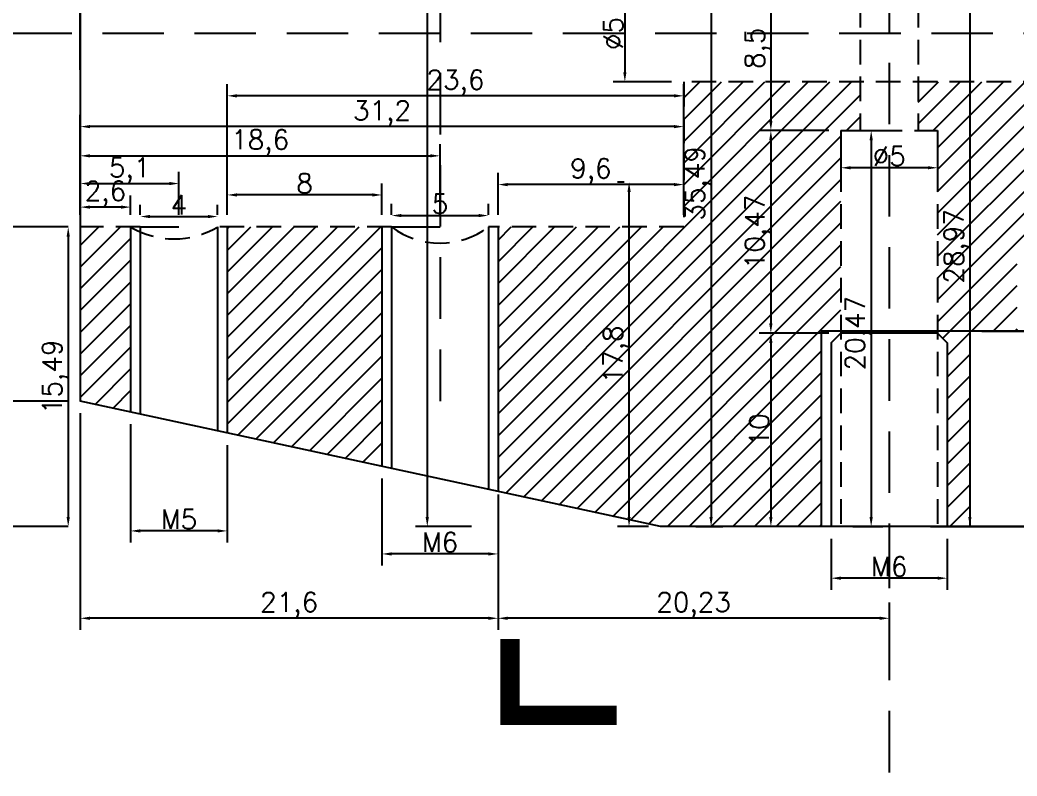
# Model space of a CAD drawing. Header units: millimetres. Extents: x 6817 to 10425, y -2870 to -164.
# Drawn here: x 9686.4 to 9738, y -373.3 to -334.2 of the extents above; entities that cross this region are included whole.
import ezdxf

# ---------------------------------------------------------------- set-up
doc = ezdxf.new("R2010")
doc.units = ezdxf.units.MM
doc.linetypes.add('HIDDEN', pattern=[9.525, 6.35, -3.175])
doc.layers.add('图层2', color=108, linetype='Continuous')
doc.styles.get("Standard").update_dxf_attribs({"font": 'txt', "bigfont": 'gbcbig.shx'})
doc.dimstyles.new('ISO-25', dxfattribs={"dimtxt": 1, "dimasz": 0.5, "dimexe": 0.6, "dimexo": 0.625, "dimgap": 0.1, "dimtad": 1, "dimtxsty": 'Standard', "dimcen": 2.5, "dimadec": 0, "dimazin": 0, "dimtfac": 1, "dimtmove": 0, "dimatfit": 3, "dimfxl": 1, "dimarcsym": 0})

# ---------------------------------------------------------------- blocks, each defined once
blk = doc.blocks.new('*D1226')
at = {"layer": 'Defpoints', "color": 0, "linetype": 'ByBlock'}
for p in [(9705.145, -357.309), (9711.145, -358.607), (9705.145, -361.832)]:
    blk.add_point(p, dxfattribs=at)
at = {"layer": '图层2', "color": 0, "linetype": 'ByBlock', "lineweight": -2}
for p, q in [((9705.145, -357.934), (9705.145, -362.432)), ((9711.145, -359.232), (9711.145, -362.432)), ((9710.645, -361.832), (9705.645, -361.832))]:
    blk.add_line(p, q, dxfattribs=at)
at = {"layer": '图层2', "color": 0, "linetype": 'ByBlock'}
for points in [[(9705.645, -361.749), (9705.645, -361.915), (9705.145, -361.832)], [(9710.645, -361.749), (9710.645, -361.915), (9711.145, -361.832)]]:
    blk.add_solid(points, dxfattribs=at)
at = {"layer": '图层2', "color": 0, "linetype": 'ByBlock', "insert": (9708.145, -361.232), "char_height": 1, "attachment_point": 5}
blk.add_mtext('M6', dxfattribs=at)
blk = doc.blocks.new('*D1227')
at = {"layer": 'Defpoints', "color": 0, "linetype": 'ByBlock'}
for p in [(9689.545, -324.936), (9685.727, -344.936), (9689.545, -344.936)]:
    blk.add_point(p, dxfattribs=at)
at = {"layer": '图层2', "color": 0, "linetype": 'ByBlock', "lineweight": -2}
for p, q in [((9688.92, -324.936), (9685.127, -324.936)), ((9685.727, -325.436), (9685.727, -344.436)), ((9688.92, -344.936), (9685.127, -344.936))]:
    blk.add_line(p, q, dxfattribs=at)
at = {"layer": '图层2', "color": 0, "linetype": 'ByBlock'}
for points in [[(9685.644, -325.436), (9685.811, -325.436), (9685.727, -324.936)], [(9685.644, -344.436), (9685.811, -344.436), (9685.727, -344.936)]]:
    blk.add_solid(points, dxfattribs=at)
at = {"layer": '图层2', "color": 0, "linetype": 'ByBlock', "insert": (9685.127, -334.936), "char_height": 1, "attachment_point": 5, "rotation": 90}
blk.add_mtext('%%C20', dxfattribs=at)
blk = doc.blocks.new('*D1278')
at = {"layer": 'Defpoints', "color": 0, "linetype": 'ByBlock'}
for p in [(9681.561, -334.936), (9678.149, -353.936), (9689.545, -353.936)]:
    blk.add_point(p, dxfattribs=at)
at = {"layer": '图层2', "color": 0, "linetype": 'ByBlock', "lineweight": -2}
for p, q in [((9680.936, -334.936), (9677.549, -334.936)), ((9678.149, -335.436), (9678.149, -353.436)), ((9688.92, -353.936), (9677.549, -353.936))]:
    blk.add_line(p, q, dxfattribs=at)
at = {"layer": '图层2', "color": 0, "linetype": 'ByBlock'}
for points in [[(9678.066, -335.436), (9678.233, -335.436), (9678.149, -334.936)], [(9678.066, -353.436), (9678.233, -353.436), (9678.149, -353.936)]]:
    blk.add_solid(points, dxfattribs=at)
at = {"layer": '图层2', "color": 0, "linetype": 'ByBlock', "insert": (9677.549, -345.281), "char_height": 1, "attachment_point": 5, "rotation": 90}
blk.add_mtext('19', dxfattribs=at)
blk = doc.blocks.new('*D1279')
at = {"layer": 'Defpoints', "color": 0, "linetype": 'ByBlock', "transparency": 16777216}
for p in [(9720.745, -332.436), (9717.703, -337.436), (9720.745, -337.436)]:
    blk.add_point(p, dxfattribs=at)
at = {"layer": '图层2', "color": 0, "linetype": 'ByBlock', "lineweight": -2, "transparency": 16777216}
for p, q in [((9720.12, -332.436), (9717.103, -332.436)), ((9717.703, -332.936), (9717.703, -336.936)), ((9720.12, -337.436), (9717.103, -337.436))]:
    blk.add_line(p, q, dxfattribs=at)
at = {"layer": '图层2', "color": 0, "linetype": 'ByBlock', "transparency": 16777216}
for points in [[(9717.62, -332.936), (9717.787, -332.936), (9717.703, -332.436)], [(9717.62, -336.936), (9717.787, -336.936), (9717.703, -337.436)]]:
    blk.add_solid(points, dxfattribs=at)
at = {"layer": '图层2', "color": 0, "linetype": 'ByBlock', "transparency": 16777216, "insert": (9717.103, -334.936), "char_height": 1, "attachment_point": 5, "rotation": 90}
blk.add_mtext('%%C5', dxfattribs=at)
blk = doc.blocks.new('*D1282')
at = {"layer": 'Defpoints', "color": 0, "linetype": 'ByBlock', "transparency": 16777216}
for p in [(9728.875, -339.951), (9733.875, -339.951), (9728.875, -341.875)]:
    blk.add_point(p, dxfattribs=at)
at = {"layer": '图层2', "color": 0, "linetype": 'ByBlock', "lineweight": -2, "transparency": 16777216}
for p, q in [((9728.875, -340.576), (9728.875, -342.475)), ((9733.875, -340.576), (9733.875, -342.475)), ((9733.375, -341.875), (9729.375, -341.875))]:
    blk.add_line(p, q, dxfattribs=at)
at = {"layer": '图层2', "color": 0, "linetype": 'ByBlock', "transparency": 16777216}
for points in [[(9729.375, -341.792), (9729.375, -341.958), (9728.875, -341.875)], [(9733.375, -341.792), (9733.375, -341.958), (9733.875, -341.875)]]:
    blk.add_solid(points, dxfattribs=at)
at = {"layer": '图层2', "color": 0, "linetype": 'ByBlock', "transparency": 16777216, "insert": (9731.375, -341.275), "char_height": 1, "attachment_point": 5}
blk.add_mtext('%%C5', dxfattribs=at)
blk = doc.blocks.new('*D1283')
at = {"layer": 'Defpoints', "color": 0, "linetype": 'ByBlock', "transparency": 16777216}
for p in [(9729.832, -331.451), (9725.254, -339.951), (9728.875, -339.951)]:
    blk.add_point(p, dxfattribs=at)
at = {"layer": '图层2', "color": 0, "linetype": 'ByBlock', "lineweight": -2, "transparency": 16777216}
for p, q in [((9729.207, -331.451), (9724.654, -331.451)), ((9725.254, -331.951), (9725.254, -339.451)), ((9728.25, -339.951), (9724.654, -339.951))]:
    blk.add_line(p, q, dxfattribs=at)
at = {"layer": '图层2', "color": 0, "linetype": 'ByBlock', "transparency": 16777216}
for points in [[(9725.17, -331.951), (9725.337, -331.951), (9725.254, -331.451)], [(9725.17, -339.451), (9725.337, -339.451), (9725.254, -339.951)]]:
    blk.add_solid(points, dxfattribs=at)
at = {"layer": '图层2', "color": 0, "linetype": 'ByBlock', "transparency": 16777216, "insert": (9724.57, -335.701), "char_height": 1, "attachment_point": 5, "rotation": 90}
blk.add_mtext('8,5', dxfattribs=at)
blk = doc.blocks.new('*D766')
at = {"layer": 'Defpoints', "color": 0, "linetype": 'ByBlock'}
for p in [(9728.25, -339.951), (9725.254, -350.423), (9728.875, -350.423)]:
    blk.add_point(p, dxfattribs=at)
at = {"layer": '图层2', "color": 0, "linetype": 'ByBlock', "lineweight": -2}
for p, q in [((9727.625, -339.951), (9724.654, -339.951)), ((9725.254, -340.451), (9725.254, -349.923)), ((9728.25, -350.423), (9724.654, -350.423))]:
    blk.add_line(p, q, dxfattribs=at)
at = {"layer": '图层2', "color": 0, "linetype": 'ByBlock'}
for points in [[(9725.17, -340.451), (9725.337, -340.451), (9725.254, -339.951)], [(9725.17, -349.923), (9725.337, -349.923), (9725.254, -350.423)]]:
    blk.add_solid(points, dxfattribs=at)
at = {"layer": '图层2', "color": 0, "linetype": 'ByBlock', "insert": (9724.57, -345.187), "char_height": 1, "attachment_point": 5, "rotation": 90}
blk.add_mtext('10,47', dxfattribs=at)
blk = doc.blocks.new('*D1284')
at = {"layer": 'Defpoints', "color": 0, "linetype": 'ByBlock', "transparency": 16777216}
for p in [(9728.875, -350.423), (9725.254, -360.423), (9727.858, -360.423)]:
    blk.add_point(p, dxfattribs=at)
at = {"layer": '图层2', "color": 0, "linetype": 'ByBlock', "lineweight": -2, "transparency": 16777216}
for p, q in [((9728.25, -350.423), (9724.654, -350.423)), ((9725.254, -350.923), (9725.254, -359.923)), ((9727.233, -360.423), (9724.654, -360.423))]:
    blk.add_line(p, q, dxfattribs=at)
at = {"layer": '图层2', "color": 0, "linetype": 'ByBlock', "transparency": 16777216}
for points in [[(9725.17, -350.923), (9725.337, -350.923), (9725.254, -350.423)], [(9725.17, -359.923), (9725.337, -359.923), (9725.254, -360.423)]]:
    blk.add_solid(points, dxfattribs=at)
at = {"layer": '图层2', "color": 0, "linetype": 'ByBlock', "transparency": 16777216, "insert": (9724.654, -355.423), "char_height": 1, "attachment_point": 5, "rotation": 90}
blk.add_mtext('10', dxfattribs=at)
blk = doc.blocks.new('*D1285')
at = {"layer": 'Defpoints', "color": 0, "linetype": 'ByBlock', "transparency": 16777216}
for p in [(9728.375, -360.423), (9734.375, -360.423), (9728.375, -363.086)]:
    blk.add_point(p, dxfattribs=at)
at = {"layer": '图层2', "color": 0, "linetype": 'ByBlock', "lineweight": -2, "transparency": 16777216}
for p, q in [((9728.375, -361.048), (9728.375, -363.686)), ((9734.375, -361.048), (9734.375, -363.686)), ((9733.875, -363.086), (9728.875, -363.086))]:
    blk.add_line(p, q, dxfattribs=at)
at = {"layer": '图层2', "color": 0, "linetype": 'ByBlock', "transparency": 16777216}
for points in [[(9728.875, -363.003), (9728.875, -363.169), (9728.375, -363.086)], [(9733.875, -363.003), (9733.875, -363.169), (9734.375, -363.086)]]:
    blk.add_solid(points, dxfattribs=at)
at = {"layer": '图层2', "color": 0, "linetype": 'ByBlock', "transparency": 16777216, "insert": (9731.375, -362.486), "char_height": 1, "attachment_point": 5}
blk.add_mtext('M6', dxfattribs=at)
blk = doc.blocks.new('*D767')
at = {"layer": 'Defpoints', "color": 0, "linetype": 'ByBlock', "transparency": 16777216}
for p in [(9711.145, -358.131), (9731.375, -363.711), (9711.145, -365.157)]:
    blk.add_point(p, dxfattribs=at)
at = {"layer": '图层2', "color": 0, "linetype": 'ByBlock', "lineweight": -2, "transparency": 16777216}
for p, q in [((9711.145, -358.756), (9711.145, -365.757)), ((9731.375, -364.336), (9731.375, -365.757)), ((9730.875, -365.157), (9711.645, -365.157))]:
    blk.add_line(p, q, dxfattribs=at)
at = {"layer": '图层2', "color": 0, "linetype": 'ByBlock', "transparency": 16777216}
for points in [[(9711.645, -365.074), (9711.645, -365.241), (9711.145, -365.157)], [(9730.875, -365.074), (9730.875, -365.241), (9731.375, -365.157)]]:
    blk.add_solid(points, dxfattribs=at)
at = {"layer": '图层2', "color": 0, "linetype": 'ByBlock', "transparency": 16777216, "insert": (9721.26, -364.474), "char_height": 1, "attachment_point": 5}
blk.add_mtext('20,23', dxfattribs=at)
blk = doc.blocks.new('*D768')
at = {"layer": 'Defpoints', "color": 0, "linetype": 'ByBlock'}
for p in [(9689.545, -353.936), (9711.145, -358.131), (9689.545, -365.157)]:
    blk.add_point(p, dxfattribs=at)
at = {"layer": '图层2', "color": 0, "linetype": 'ByBlock', "lineweight": -2}
for p, q in [((9689.545, -354.561), (9689.545, -365.757)), ((9711.145, -358.756), (9711.145, -365.757)), ((9710.645, -365.157), (9690.045, -365.157))]:
    blk.add_line(p, q, dxfattribs=at)
at = {"layer": '图层2', "color": 0, "linetype": 'ByBlock'}
for points in [[(9690.045, -365.074), (9690.045, -365.241), (9689.545, -365.157)], [(9710.645, -365.074), (9710.645, -365.241), (9711.145, -365.157)]]:
    blk.add_solid(points, dxfattribs=at)
at = {"layer": '图层2', "color": 0, "linetype": 'ByBlock', "insert": (9700.345, -364.474), "char_height": 1, "attachment_point": 5}
blk.add_mtext('21,6', dxfattribs=at)
blk = doc.blocks.new('*D769')
at = {"layer": 'Defpoints', "color": 0, "linetype": 'ByBlock'}
for p in [(9689.545, -353.936), (9678.056, -360.423), (9689.545, -360.423)]:
    blk.add_point(p, dxfattribs=at)
at = {"layer": '图层2', "color": 0, "linetype": 'ByBlock', "lineweight": -2}
for p, q in [((9688.92, -353.936), (9677.456, -353.936)), ((9678.056, -354.436), (9678.056, -359.923)), ((9688.92, -360.423), (9677.456, -360.423))]:
    blk.add_line(p, q, dxfattribs=at)
at = {"layer": '图层2', "color": 0, "linetype": 'ByBlock'}
for points in [[(9677.973, -354.436), (9678.139, -354.436), (9678.056, -353.936)], [(9677.973, -359.923), (9678.139, -359.923), (9678.056, -360.423)]]:
    blk.add_solid(points, dxfattribs=at)
at = {"layer": '图层2', "color": 0, "linetype": 'ByBlock', "insert": (9677.373, -357.18), "char_height": 1, "attachment_point": 5, "rotation": 90}
blk.add_mtext('6,49', dxfattribs=at)
blk = doc.blocks.new('*D1332')
at = {"layer": 'Defpoints', "color": 0, "linetype": 'ByBlock'}
for p in [(9692.145, -354.499), (9697.145, -355.58), (9692.145, -360.643)]:
    blk.add_point(p, dxfattribs=at)
at = {"layer": '图层2', "color": 0, "linetype": 'ByBlock', "lineweight": -2}
for p, q in [((9692.145, -355.124), (9692.145, -361.243)), ((9697.145, -356.205), (9697.145, -361.243)), ((9696.645, -360.643), (9692.645, -360.643))]:
    blk.add_line(p, q, dxfattribs=at)
at = {"layer": '图层2', "color": 0, "linetype": 'ByBlock'}
for points in [[(9692.645, -360.559), (9692.645, -360.726), (9692.145, -360.643)], [(9696.645, -360.559), (9696.645, -360.726), (9697.145, -360.643)]]:
    blk.add_solid(points, dxfattribs=at)
at = {"layer": '图层2', "color": 0, "linetype": 'ByBlock', "insert": (9694.645, -360.043), "char_height": 1, "attachment_point": 5}
blk.add_mtext('M5', dxfattribs=at)
blk = doc.blocks.new('*D1766')
at = {"layer": 'Defpoints', "color": 0, "linetype": 'ByBlock'}
for p in [(9697.145, -343.28), (9697.145, -344.936), (9705.145, -344.936)]:
    blk.add_point(p, dxfattribs=at)
at = {"layer": '图层2', "color": 0, "linetype": 'ByBlock', "lineweight": -2}
for p, q in [((9697.145, -344.311), (9697.145, -342.68)), ((9705.145, -344.311), (9705.145, -342.68)), ((9704.645, -343.28), (9697.645, -343.28))]:
    blk.add_line(p, q, dxfattribs=at)
at = {"layer": '图层2', "color": 0, "linetype": 'ByBlock'}
for points in [[(9697.645, -343.196), (9697.645, -343.363), (9697.145, -343.28)], [(9704.645, -343.196), (9704.645, -343.363), (9705.145, -343.28)]]:
    blk.add_solid(points, dxfattribs=at)
at = {"layer": '图层2', "color": 0, "linetype": 'ByBlock', "insert": (9701.145, -342.68), "char_height": 1, "attachment_point": 5}
blk.add_mtext('8', dxfattribs=at)
blk = doc.blocks.new('*D1767')
at = {"layer": 'Defpoints', "color": 0, "linetype": 'ByBlock'}
for p in [(9689.545, -343.908), (9689.545, -344.936), (9692.145, -344.936)]:
    blk.add_point(p, dxfattribs=at)
at = {"layer": '图层2', "color": 0, "linetype": 'ByBlock', "lineweight": -2}
for p, q in [((9689.545, -344.311), (9689.545, -343.308)), ((9692.145, -344.311), (9692.145, -343.308)), ((9691.645, -343.908), (9690.045, -343.908))]:
    blk.add_line(p, q, dxfattribs=at)
at = {"layer": '图层2', "color": 0, "linetype": 'ByBlock'}
for points in [[(9690.045, -343.825), (9690.045, -343.991), (9689.545, -343.908)], [(9691.645, -343.825), (9691.645, -343.991), (9692.145, -343.908)]]:
    blk.add_solid(points, dxfattribs=at)
at = {"layer": '图层2', "color": 0, "linetype": 'ByBlock', "insert": (9690.845, -343.225), "char_height": 1, "attachment_point": 5}
blk.add_mtext('2,6', dxfattribs=at)
blk = doc.blocks.new('*D1810')
at = {"layer": 'Defpoints', "color": 0, "linetype": 'ByBlock'}
for p in [(9689.545, -332.647), (9689.545, -337.436), (9741.483, -337.436)]:
    blk.add_point(p, dxfattribs=at)
at = {"layer": '图层2', "color": 0, "linetype": 'ByBlock', "lineweight": -2}
for p, q in [((9689.545, -336.811), (9689.545, -332.047)), ((9741.483, -336.811), (9741.483, -332.047)), ((9740.983, -332.647), (9690.045, -332.647))]:
    blk.add_line(p, q, dxfattribs=at)
at = {"layer": '图层2', "color": 0, "linetype": 'ByBlock'}
for points in [[(9690.045, -332.564), (9690.045, -332.731), (9689.545, -332.647)], [(9740.983, -332.564), (9740.983, -332.731), (9741.483, -332.647)]]:
    blk.add_solid(points, dxfattribs=at)
at = {"layer": '图层2', "color": 0, "linetype": 'ByBlock', "insert": (9715.514, -331.964), "char_height": 1, "attachment_point": 5}
blk.add_mtext('51,94', dxfattribs=at)
blk = doc.blocks.new('*D1811')
at = {"layer": 'Defpoints', "color": 0, "linetype": 'ByBlock'}
for p in [(9689.545, -339.747), (9689.545, -344.936), (9720.745, -344.936)]:
    blk.add_point(p, dxfattribs=at)
at = {"layer": '图层2', "color": 0, "linetype": 'ByBlock', "lineweight": -2}
for p, q in [((9689.545, -344.311), (9689.545, -339.147)), ((9720.745, -344.311), (9720.745, -339.147)), ((9720.245, -339.747), (9690.045, -339.747))]:
    blk.add_line(p, q, dxfattribs=at)
at = {"layer": '图层2', "color": 0, "linetype": 'ByBlock'}
for points in [[(9690.045, -339.664), (9690.045, -339.831), (9689.545, -339.747)], [(9720.245, -339.664), (9720.245, -339.831), (9720.745, -339.747)]]:
    blk.add_solid(points, dxfattribs=at)
at = {"layer": '图层2', "color": 0, "linetype": 'ByBlock', "insert": (9705.145, -339.064), "char_height": 1, "attachment_point": 5}
blk.add_mtext('31,2', dxfattribs=at)
blk = doc.blocks.new('*D1813')
at = {"layer": 'Defpoints', "color": 0, "linetype": 'ByBlock'}
for p in [(9689.545, -284.712), (9680.995, -360.423), (9689.545, -360.423)]:
    blk.add_point(p, dxfattribs=at)
at = {"layer": '图层2', "color": 0, "linetype": 'ByBlock', "lineweight": -2}
for p, q in [((9688.92, -284.712), (9680.395, -284.712)), ((9680.995, -285.212), (9680.995, -359.923)), ((9688.92, -360.423), (9680.395, -360.423))]:
    blk.add_line(p, q, dxfattribs=at)
at = {"layer": '图层2', "color": 0, "linetype": 'ByBlock'}
for points in [[(9680.911, -285.212), (9681.078, -285.212), (9680.995, -284.712)], [(9680.911, -359.923), (9681.078, -359.923), (9680.995, -360.423)]]:
    blk.add_solid(points, dxfattribs=at)
at = {"layer": '图层2', "color": 0, "linetype": 'ByBlock', "insert": (9680.311, -322.567), "char_height": 1, "attachment_point": 5, "rotation": 90}
blk.add_mtext('75,71', dxfattribs=at)
blk = doc.blocks.new('*D1857')
at = {"layer": 'Defpoints', "color": 0, "linetype": 'ByBlock'}
for p in [(9735.545, -350.317), (9746.749, -350.317), (9735.545, -360.423)]:
    blk.add_point(p, dxfattribs=at)
at = {"layer": '图层2', "color": 0, "linetype": 'ByBlock', "lineweight": -2}
for p, q in [((9736.17, -350.317), (9747.349, -350.317)), ((9746.749, -359.923), (9746.749, -350.817)), ((9736.17, -360.423), (9747.349, -360.423))]:
    blk.add_line(p, q, dxfattribs=at)
at = {"layer": '图层2', "color": 0, "linetype": 'ByBlock'}
for points in [[(9746.666, -350.817), (9746.832, -350.817), (9746.749, -350.317)], [(9746.666, -359.923), (9746.832, -359.923), (9746.749, -360.423)]]:
    blk.add_solid(points, dxfattribs=at)
at = {"layer": '图层2', "color": 0, "linetype": 'ByBlock', "insert": (9746.066, -355.37), "char_height": 1, "attachment_point": 5, "rotation": 90}
blk.add_mtext('10,11', dxfattribs=at)
blk = doc.blocks.new('*D1864')
at = {"layer": 'Defpoints', "color": 0, "linetype": 'ByBlock'}
for p in [(9696.645, -344.396), (9692.645, -344.936), (9696.645, -344.936)]:
    blk.add_point(p, dxfattribs=at)
at = {"layer": '图层2', "color": 0, "linetype": 'ByBlock', "lineweight": -2}
for p, q in [((9692.645, -344.311), (9692.645, -343.796)), ((9696.645, -344.311), (9696.645, -343.796)), ((9693.145, -344.396), (9696.145, -344.396))]:
    blk.add_line(p, q, dxfattribs=at)
at = {"layer": '图层2', "color": 0, "linetype": 'ByBlock'}
for points in [[(9693.145, -344.312), (9693.145, -344.479), (9692.645, -344.396)], [(9696.145, -344.312), (9696.145, -344.479), (9696.645, -344.396)]]:
    blk.add_solid(points, dxfattribs=at)
at = {"layer": '图层2', "color": 0, "linetype": 'ByBlock', "insert": (9694.645, -343.796), "char_height": 1, "attachment_point": 5}
blk.add_mtext('4', dxfattribs=at)
blk = doc.blocks.new('*D1865')
at = {"layer": 'Defpoints', "color": 0, "linetype": 'ByBlock'}
for p in [(9710.645, -344.345), (9705.645, -344.936), (9710.645, -344.936)]:
    blk.add_point(p, dxfattribs=at)
at = {"layer": '图层2', "color": 0, "linetype": 'ByBlock', "lineweight": -2}
for p, q in [((9705.645, -344.311), (9705.645, -343.745)), ((9710.645, -344.311), (9710.645, -343.745)), ((9706.145, -344.345), (9710.145, -344.345))]:
    blk.add_line(p, q, dxfattribs=at)
at = {"layer": '图层2', "color": 0, "linetype": 'ByBlock'}
for points in [[(9706.145, -344.262), (9706.145, -344.428), (9705.645, -344.345)], [(9710.145, -344.262), (9710.145, -344.428), (9710.645, -344.345)]]:
    blk.add_solid(points, dxfattribs=at)
at = {"layer": '图层2', "color": 0, "linetype": 'ByBlock', "insert": (9708.145, -343.745), "char_height": 1, "attachment_point": 5}
blk.add_mtext('5', dxfattribs=at)
blk = doc.blocks.new('*D1866')
at = {"layer": 'Defpoints', "color": 0, "linetype": 'ByBlock'}
for p in [(9694.645, -342.691), (9689.545, -344.936), (9694.645, -344.936)]:
    blk.add_point(p, dxfattribs=at)
at = {"layer": '图层2', "color": 0, "linetype": 'ByBlock', "lineweight": -2}
for p, q in [((9689.545, -344.311), (9689.545, -342.091)), ((9694.645, -344.311), (9694.645, -342.091)), ((9690.045, -342.691), (9694.145, -342.691))]:
    blk.add_line(p, q, dxfattribs=at)
at = {"layer": '图层2', "color": 0, "linetype": 'ByBlock'}
for points in [[(9690.045, -342.608), (9690.045, -342.775), (9689.545, -342.691)], [(9694.145, -342.608), (9694.145, -342.775), (9694.645, -342.691)]]:
    blk.add_solid(points, dxfattribs=at)
at = {"layer": '图层2', "color": 0, "linetype": 'ByBlock', "insert": (9692.095, -342.008), "char_height": 1, "attachment_point": 5}
blk.add_mtext('5,1', dxfattribs=at)
blk = doc.blocks.new('*D1867')
at = {"layer": 'Defpoints', "color": 0, "linetype": 'ByBlock'}
for p in [(9708.145, -341.257), (9689.545, -344.936), (9708.145, -344.936)]:
    blk.add_point(p, dxfattribs=at)
at = {"layer": '图层2', "color": 0, "linetype": 'ByBlock', "lineweight": -2}
for p, q in [((9689.545, -344.311), (9689.545, -340.657)), ((9708.145, -344.311), (9708.145, -340.657)), ((9690.045, -341.257), (9707.645, -341.257))]:
    blk.add_line(p, q, dxfattribs=at)
at = {"layer": '图层2', "color": 0, "linetype": 'ByBlock'}
for points in [[(9690.045, -341.174), (9690.045, -341.34), (9689.545, -341.257)], [(9707.645, -341.174), (9707.645, -341.34), (9708.145, -341.257)]]:
    blk.add_solid(points, dxfattribs=at)
at = {"layer": '图层2', "color": 0, "linetype": 'ByBlock', "insert": (9698.845, -340.574), "char_height": 1, "attachment_point": 5}
blk.add_mtext('18,6', dxfattribs=at)
blk = doc.blocks.new('*D1868')
at = {"layer": 'Defpoints', "color": 0, "linetype": 'ByBlock'}
for p in [(9717.922, -342.621), (9718.295, -342.621), (9719.545, -360.423)]:
    blk.add_point(p, dxfattribs=at)
at = {"layer": '图层2', "color": 0, "linetype": 'ByBlock', "lineweight": -2}
for p, q in [((9717.67, -342.621), (9717.322, -342.621)), ((9717.922, -359.923), (9717.922, -343.121)), ((9718.92, -360.423), (9717.322, -360.423))]:
    blk.add_line(p, q, dxfattribs=at)
at = {"layer": '图层2', "color": 0, "linetype": 'ByBlock'}
for points in [[(9717.838, -343.121), (9718.005, -343.121), (9717.922, -342.621)], [(9717.838, -359.923), (9718.005, -359.923), (9717.922, -360.423)]]:
    blk.add_solid(points, dxfattribs=at)
at = {"layer": '图层2', "color": 0, "linetype": 'ByBlock', "insert": (9717.238, -351.522), "char_height": 1, "attachment_point": 5, "rotation": 90}
blk.add_mtext('17,8', dxfattribs=at)
blk = doc.blocks.new('*D1869')
at = {"layer": 'Defpoints', "color": 0, "linetype": 'ByBlock'}
for p in [(9720.745, -324.936), (9720.745, -360.423), (9722.163, -360.423)]:
    blk.add_point(p, dxfattribs=at)
at = {"layer": '图层2', "color": 0, "linetype": 'ByBlock', "lineweight": -2}
for p, q in [((9721.37, -324.936), (9722.763, -324.936)), ((9722.163, -325.436), (9722.163, -359.923)), ((9721.37, -360.423), (9722.763, -360.423))]:
    blk.add_line(p, q, dxfattribs=at)
at = {"layer": '图层2', "color": 0, "linetype": 'ByBlock'}
for points in [[(9722.079, -325.436), (9722.246, -325.436), (9722.163, -324.936)], [(9722.079, -359.923), (9722.246, -359.923), (9722.163, -360.423)]]:
    blk.add_solid(points, dxfattribs=at)
at = {"layer": '图层2', "color": 0, "linetype": 'ByBlock', "insert": (9721.479, -342.68), "char_height": 1, "attachment_point": 5, "rotation": 90}
blk.add_mtext('35,49', dxfattribs=at)
blk = doc.blocks.new('*D1871')
at = {"layer": 'Defpoints', "color": 0, "linetype": 'ByBlock'}
for p in [(9710.395, -300.712), (9707.486, -360.423), (9710.395, -360.423)]:
    blk.add_point(p, dxfattribs=at)
at = {"layer": '图层2', "color": 0, "linetype": 'ByBlock', "lineweight": -2}
for p, q in [((9709.77, -300.712), (9706.886, -300.712)), ((9707.486, -301.212), (9707.486, -359.923)), ((9709.77, -360.423), (9706.886, -360.423))]:
    blk.add_line(p, q, dxfattribs=at)
at = {"layer": '图层2', "color": 0, "linetype": 'ByBlock'}
for points in [[(9707.402, -301.212), (9707.569, -301.212), (9707.486, -300.712)], [(9707.402, -359.923), (9707.569, -359.923), (9707.486, -360.423)]]:
    blk.add_solid(points, dxfattribs=at)
at = {"layer": '图层2', "color": 0, "linetype": 'ByBlock', "insert": (9706.802, -330.567), "char_height": 1, "attachment_point": 5, "rotation": 90}
blk.add_mtext('59,71', dxfattribs=at)
blk = doc.blocks.new('*D1874')
at = {"layer": 'Defpoints', "color": 0, "linetype": 'ByBlock'}
for p in [(9728.875, -339.951), (9728.875, -360.423), (9730.441, -360.423)]:
    blk.add_point(p, dxfattribs=at)
at = {"layer": '图层2', "color": 0, "linetype": 'ByBlock', "lineweight": -2}
for p, q in [((9729.5, -339.951), (9731.041, -339.951)), ((9730.441, -340.451), (9730.441, -359.923)), ((9729.5, -360.423), (9731.041, -360.423))]:
    blk.add_line(p, q, dxfattribs=at)
at = {"layer": '图层2', "color": 0, "linetype": 'ByBlock'}
for points in [[(9730.358, -340.451), (9730.525, -340.451), (9730.441, -339.951)], [(9730.358, -359.923), (9730.525, -359.923), (9730.441, -360.423)]]:
    blk.add_solid(points, dxfattribs=at)
at = {"layer": '图层2', "color": 0, "linetype": 'ByBlock', "insert": (9729.758, -350.423), "char_height": 1, "attachment_point": 5, "rotation": 90}
blk.add_mtext('20,47', dxfattribs=at)
blk = doc.blocks.new('*D1876')
at = {"layer": 'Defpoints', "color": 0, "linetype": 'ByBlock'}
for p in [(9732.875, -331.451), (9732.875, -360.423), (9735.545, -360.423)]:
    blk.add_point(p, dxfattribs=at)
at = {"layer": '图层2', "color": 0, "linetype": 'ByBlock', "lineweight": -2}
for p, q in [((9733.5, -331.451), (9736.145, -331.451)), ((9735.545, -331.951), (9735.545, -359.923)), ((9733.5, -360.423), (9736.145, -360.423))]:
    blk.add_line(p, q, dxfattribs=at)
at = {"layer": '图层2', "color": 0, "linetype": 'ByBlock'}
for points in [[(9735.462, -331.951), (9735.629, -331.951), (9735.545, -331.451)], [(9735.462, -359.923), (9735.629, -359.923), (9735.545, -360.423)]]:
    blk.add_solid(points, dxfattribs=at)
at = {"layer": '图层2', "color": 0, "linetype": 'ByBlock', "insert": (9734.862, -345.937), "char_height": 1, "attachment_point": 5, "rotation": 90}
blk.add_mtext('28,97', dxfattribs=at)
blk = doc.blocks.new('*D1877')
at = {"layer": 'Defpoints', "color": 0, "linetype": 'ByBlock'}
for p in [(9689.545, -344.936), (9688.92, -360.423), (9689.545, -360.423)]:
    blk.add_point(p, dxfattribs=at)
at = {"layer": '图层2', "color": 0, "linetype": 'ByBlock', "lineweight": -2}
for p, q in [((9688.92, -344.936), (9688.32, -344.936)), ((9688.92, -345.436), (9688.92, -359.923)), ((9688.92, -360.423), (9688.32, -360.423))]:
    blk.add_line(p, q, dxfattribs=at)
at = {"layer": '图层2', "color": 0, "linetype": 'ByBlock'}
for points in [[(9688.837, -345.436), (9689.004, -345.436), (9688.92, -344.936)], [(9688.837, -359.923), (9689.004, -359.923), (9688.92, -360.423)]]:
    blk.add_solid(points, dxfattribs=at)
at = {"layer": '图层2', "color": 0, "linetype": 'ByBlock', "insert": (9688.237, -352.68), "char_height": 1, "attachment_point": 5, "rotation": 90}
blk.add_mtext('15,49', dxfattribs=at)
blk = doc.blocks.new('*D2126')
at = {"layer": 'Defpoints', "color": 0, "linetype": 'ByBlock'}
for p in [(10223.657, -339.202), (10223.657, -344.877), (10247.603, -344.877)]:
    blk.add_point(p, dxfattribs=at)
at = {"layer": 'Defpoints', "color": 0, "linetype": 'ByBlock', "transparency": 16777216}
for p in [(8490.813, -2490.52), (8490.813, -2500.59), (8495.813, -2500.59)]:
    blk.add_point(p, dxfattribs=at)
at = {"layer": '图层2', "color": 0, "linetype": 'ByBlock', "lineweight": -2}
for p, q in [((10224.282, -339.202), (10248.203, -339.202)), ((10247.603, -339.702), (10247.603, -344.377)), ((10224.282, -344.877), (10248.203, -344.877))]:
    blk.add_line(p, q, dxfattribs=at)
at = {"layer": '图层2', "color": 0, "linetype": 'ByBlock', "lineweight": -2, "transparency": 16777216}
for p, q in [((8490.813, -2499.965), (8490.813, -2489.92)), ((8495.813, -2499.965), (8495.813, -2489.92)), ((8495.313, -2490.52), (8491.313, -2490.52))]:
    blk.add_line(p, q, dxfattribs=at)
at = {"layer": '图层2', "color": 0, "linetype": 'ByBlock'}
for points in [[(10247.52, -339.702), (10247.687, -339.702), (10247.603, -339.202)], [(10247.52, -344.377), (10247.687, -344.377), (10247.603, -344.877)]]:
    blk.add_solid(points, dxfattribs=at)
at = {"layer": '图层2', "color": 0, "linetype": 'ByBlock', "transparency": 16777216}
for points in [[(8491.313, -2490.437), (8491.313, -2490.604), (8490.813, -2490.52)], [(8495.313, -2490.437), (8495.313, -2490.604), (8495.813, -2490.52)]]:
    blk.add_solid(points, dxfattribs=at)
at = {"layer": '图层2', "color": 0, "linetype": 'ByBlock', "insert": (10246.92, -342.039), "char_height": 1, "attachment_point": 5, "rotation": 90}
blk.add_mtext('5,67', dxfattribs=at)
at = {"layer": '图层2', "color": 0, "linetype": 'ByBlock', "transparency": 16777216, "insert": (8493.313, -2489.17), "char_height": 2.5, "attachment_point": 5}
blk.add_mtext('5', dxfattribs=at)
blk = doc.blocks.new('*D2135')
at = {"layer": 'Defpoints', "color": 0, "linetype": 'ByBlock'}
for p in [(10217.809, -308.872), (10215.309, -322.353), (10217.809, -322.353), (8520.699, -2501.899), (8521.923, -2501.875), (8521.325, -2502.94), (8534.065, -2513.083), (8534.065, -2513.083)]:
    blk.add_point(p, dxfattribs=at)
at = {"layer": '图层2', "color": 0, "linetype": 'ByBlock', "lineweight": -2}
for p, q in [((10215.309, -321.728), (10215.309, -308.272)), ((10217.809, -321.728), (10217.809, -308.272)), ((10215.809, -308.872), (10217.309, -308.872)), ((8521.603, -2500.9), (8522.675, -2499.803)), ((8521.464, -2501.451), (8520.818, -2500.855)), ((8520.836, -2502.55), (8519.961, -2501.854))]:
    blk.add_line(p, q, dxfattribs=at)
for start, end in [(135.6492, 137.293), (138.9369, 139.8318)]:
    blk.add_arc((8534.065, -2513.083), 17.428, start, end, dxfattribs=at)
at = {"layer": '图层2', "color": 0, "linetype": 'ByBlock'}
for points in [[(10215.809, -308.788), (10215.809, -308.955), (10215.309, -308.872)], [(10217.309, -308.788), (10217.309, -308.955), (10217.809, -308.872)], [(8520.863, -2501.579), (8520.987, -2501.69), (8521.259, -2501.262)], [(8520.812, -2501.894), (8520.683, -2501.788), (8520.431, -2502.228)]]:
    blk.add_solid(points, dxfattribs=at)
at = {"layer": '图层2', "color": 0, "linetype": 'ByBlock', "insert": (10216.559, -308.188), "char_height": 1, "attachment_point": 5}
blk.add_mtext('2,5', dxfattribs=at)
at = {"layer": '图层2', "color": 0, "linetype": 'ByBlock', "insert": (8521.71, -2499.932), "char_height": 1, "attachment_point": 5, "rotation": 45.6492}
blk.add_mtext('4°', dxfattribs=at)
blk = doc.blocks.new('*D2136')
at = {"layer": 'Defpoints', "color": 0, "linetype": 'ByBlock'}
for p in [(10215.309, -305.16), (10187.985, -322.353), (10215.309, -322.353), (8518.444, -2501.943), (8521.325, -2502.94), (8518.95, -2504.556), (8534.065, -2513.083), (8534.065, -2513.083)]:
    blk.add_point(p, dxfattribs=at)
at = {"layer": '图层2', "color": 0, "linetype": 'ByBlock', "lineweight": -2}
for p, q in [((10187.985, -321.728), (10187.985, -304.56)), ((10215.309, -321.728), (10215.309, -304.56)), ((10188.485, -305.16), (10214.809, -305.16)), ((8520.836, -2502.55), (8518.586, -2500.759)), ((8518.406, -2504.249), (8516.832, -2503.361))]:
    blk.add_line(p, q, dxfattribs=at)
blk.add_arc((8534.065, -2513.083), 19.186, 142.9688, 149.0795, dxfattribs=at)
at = {"layer": '图层2', "color": 0, "linetype": 'ByBlock'}
for points in [[(10188.485, -305.076), (10188.485, -305.243), (10187.985, -305.16)], [(10214.809, -305.076), (10214.809, -305.243), (10215.309, -305.16)], [(8518.683, -2501.477), (8518.815, -2501.579), (8519.055, -2501.133)], [(8517.678, -2503.266), (8517.534, -2503.182), (8517.355, -2503.656)]]:
    blk.add_solid(points, dxfattribs=at)
at = {"layer": '图层2', "color": 0, "linetype": 'ByBlock', "insert": (10201.647, -304.476), "char_height": 1, "attachment_point": 5}
blk.add_mtext('27,32', dxfattribs=at)
at = {"layer": '图层2', "color": 0, "linetype": 'ByBlock', "insert": (8517.657, -2502.025), "char_height": 1, "attachment_point": 5, "rotation": 56.0242}
blk.add_mtext('9°', dxfattribs=at)
blk = doc.blocks.new('*D2179')
at = {"layer": 'Defpoints', "color": 0, "linetype": 'ByBlock'}
for p in [(9711.145, -342.744), (9711.145, -344.936), (9720.745, -344.936)]:
    blk.add_point(p, dxfattribs=at)
at = {"layer": '图层2', "color": 0, "linetype": 'ByBlock', "lineweight": -2}
for p, q in [((9711.145, -344.311), (9711.145, -342.144)), ((9720.745, -344.311), (9720.745, -342.144)), ((9720.245, -342.744), (9711.645, -342.744))]:
    blk.add_line(p, q, dxfattribs=at)
at = {"layer": '图层2', "color": 0, "linetype": 'ByBlock'}
for points in [[(9711.645, -342.661), (9711.645, -342.828), (9711.145, -342.744)], [(9720.245, -342.661), (9720.245, -342.828), (9720.745, -342.744)]]:
    blk.add_solid(points, dxfattribs=at)
at = {"layer": '图层2', "color": 0, "linetype": 'ByBlock', "insert": (9715.945, -342.061), "char_height": 1, "attachment_point": 5}
blk.add_mtext('9,6', dxfattribs=at)
blk = doc.blocks.new('*D2180')
at = {"layer": 'Defpoints', "color": 0, "linetype": 'ByBlock'}
for p in [(9697.145, -338.158), (9697.145, -344.936), (9720.745, -344.936)]:
    blk.add_point(p, dxfattribs=at)
at = {"layer": '图层2', "color": 0, "linetype": 'ByBlock', "lineweight": -2}
for p, q in [((9697.145, -344.311), (9697.145, -337.558)), ((9720.745, -344.311), (9720.745, -337.558)), ((9720.245, -338.158), (9697.645, -338.158))]:
    blk.add_line(p, q, dxfattribs=at)
at = {"layer": '图层2', "color": 0, "linetype": 'ByBlock'}
for points in [[(9697.645, -338.075), (9697.645, -338.242), (9697.145, -338.158)], [(9720.245, -338.075), (9720.245, -338.242), (9720.745, -338.158)]]:
    blk.add_solid(points, dxfattribs=at)
at = {"layer": '图层2', "color": 0, "linetype": 'ByBlock', "insert": (9708.945, -337.475), "char_height": 1, "attachment_point": 5}
blk.add_mtext('23,6', dxfattribs=at)

msp = doc.modelspace()

# ---------------------------------------------------------------- hatches: boundary and pattern name
at = {"layer": '图层2', "linetype": 'ByBlock'}
h = msp.add_hatch(dxfattribs=at)
h.set_pattern_fill('ANSI31', color=1, scale=0.25, style=0)
h.paths.add_polyline_path([(9815.545, -343.636), (9810.786, -343.636), (9814.081, -346.949), (9815.545, -346.949)])
h.paths.add_polyline_path([(9811.045, -320.661), (9811.045, -324.936, -0.178765), (9810.565, -326.236), (9815.386, -326.236)])
h.paths.add_polyline_path([(9767.347, -288.697), (9735.545, -288.697), (9735.545, -290.697), (9765.738, -290.697)])
h.paths.add_polyline_path([(9721.745, -284.712), (9708.145, -284.712), (9708.145, -288.712), (9721.745, -288.712)])
h = msp.add_hatch(dxfattribs=at)
h.set_pattern_fill('ANSI31', color=1, scale=0.25, style=0)
h.paths.add_polyline_path([(9735.545, -350.317), (9733.875, -350.317), (9733.875, -350.423), (9734.375, -350.923), (9734.375, -360.423), (9735.545, -360.423)])
h.paths.add_polyline_path([(9741.483, -326.936), (9740.045, -326.936, -0.414214), (9738.045, -324.936), (9735.545, -324.936), (9735.545, -331.451), (9732.875, -331.451), (9732.875, -332.436), (9741.483, -332.436)])
h.paths.add_polyline_path([(9729.875, -331.451), (9721.745, -331.451), (9721.745, -315.936), (9710.395, -315.936), (9710.395, -324.936), (9720.745, -324.936), (9720.745, -332.436), (9729.875, -332.436)])
h.paths.add_polyline_path([(9721.745, -300.712), (9710.395, -300.712), (9710.395, -315.936), (9721.745, -315.936)])
h = msp.add_hatch(dxfattribs=at)
h.set_pattern_fill('ANSI31', color=1, scale=0.25, style=0)
h.paths.add_polyline_path([(9727.858, -350.317), (9728.875, -350.317), (9728.875, -339.951), (9729.875, -339.951), (9729.875, -337.436), (9720.745, -337.436), (9720.745, -344.936), (9711.145, -344.936), (9711.145, -358.607), (9719.545, -360.423), (9727.858, -360.423)])
h.paths.add_polyline_path([(9723.737, -347.27), (9723.737, -343.103), (9725.404, -343.103), (9725.404, -347.27)], flags=24)
h.paths.add_polyline_path([(9723.904, -356.256), (9723.904, -354.589), (9725.404, -354.589), (9725.404, -356.256)], flags=24)
h = msp.add_hatch(dxfattribs=at)
h.set_pattern_fill('ANSI31', color=1, scale=0.25, style=0)
h.paths.add_polyline_path([(9741.483, -337.436), (9732.875, -337.436), (9732.875, -339.951), (9733.875, -339.951), (9733.875, -350.317), (9737.989, -350.317), (9737.989, -345.817), (9738.489, -345.317), (9740.489, -345.317), (9740.989, -345.817), (9740.989, -350.317), (9743.433, -350.317), (9743.433, -344.936), (9747.926, -344.936), (9747.926, -342.936), (9741.483, -342.936)])
h.paths.add_polyline_path([(9740.401, -348.401), (9740.401, -347.234), (9741.901, -347.234), (9741.901, -348.401)], flags=25)
h = msp.add_hatch(dxfattribs=at)
h.set_pattern_fill('ANSI31', color=1, scale=0.25, style=0)
h.paths.add_polyline_path([(9692.145, -344.936), (9689.545, -344.936), (9689.545, -353.936), (9692.145, -354.499)])
h = msp.add_hatch(dxfattribs=at)
h.set_pattern_fill('ANSI31', color=1, scale=0.25, style=0)
h.paths.add_polyline_path([(9705.145, -344.936), (9697.145, -344.936), (9697.145, -355.58), (9705.145, -357.309)])

# ---------------------------------------------------------------- linework, layer by layer
at = {"layer": '图层2', "color": 3, "linetype": 'HIDDEN', "ltscale": 0.5}
for p, q in [((9731.375, -250.728), (9731.375, -365.691)), ((9708.145, -279.824), (9708.145, -353.936)), ((9960.567, -334.936), (9611.681, -334.936)), ((9731.375, -360.423), (9731.375, -426.089))]:
    msp.add_line(p, q, dxfattribs=at)
at = {"layer": '图层2', "color": 1, "linetype": 'ByBlock'}
for p, q in [((9689.545, -284.712), (9689.545, -353.936)), ((9692.645, -344.936), (9692.645, -354.607)), ((9696.645, -344.936), (9696.645, -355.471)), ((9705.645, -344.936), (9705.645, -357.417)), ((9710.645, -344.936), (9710.645, -358.498)), ((9728.375, -350.923), (9728.875, -350.423)), ((9733.875, -350.423), (9734.375, -350.923)), ((9734.375, -350.923), (9734.375, -360.423)), ((9719.545, -360.423), (9689.545, -353.936)), ((9794.952, -360.423), (9719.545, -360.423))]:
    msp.add_line(p, q, dxfattribs=at)
at = {"layer": '图层2', "color": 1, "linetype": 'HIDDEN', "ltscale": 0.2}
for p, q in [((9729.875, -331.451), (9729.875, -339.951)), ((9732.875, -331.451), (9732.875, -339.951)), ((9720.745, -337.436), (9720.745, -344.936)), ((9741.483, -337.436), (9720.745, -337.436)), ((9728.875, -339.951), (9728.875, -360.423)), ((9728.875, -339.951), (9733.875, -339.951)), ((9733.875, -339.951), (9733.875, -360.423)), ((9692.645, -344.936), (9689.545, -344.936)), ((9705.645, -344.936), (9696.645, -344.936)), ((9720.745, -344.936), (9710.645, -344.936))]:
    msp.add_line(p, q, dxfattribs=at)
at = {"layer": '图层2', "color": 4, "linetype": 'ByBlock'}
for p, q in [((9692.145, -344.936), (9692.145, -354.499)), ((9697.145, -344.936), (9697.145, -355.58)), ((9705.145, -344.936), (9705.145, -357.309)), ((9711.145, -344.936), (9711.145, -358.607)), ((9733.875, -350.423), (9728.875, -350.423)), ((9728.375, -350.923), (9728.375, -360.423))]:
    msp.add_line(p, q, dxfattribs=at)
at = {"layer": '图层2', "color": 3, "linetype": 'ByBlock'}
for p, q in [((9692.645, -344.936), (9694.645, -344.936)), ((9705.645, -344.936), (9708.145, -344.936))]:
    msp.add_line(p, q, dxfattribs=at)
at = {"layer": '图层2', "color": 2, "linetype": 'ByBlock'}
for p, q in [((9743.433, -350.317), (9727.858, -350.317)), ((9727.858, -350.317), (9727.858, -360.423)), ((9735.545, -350.317), (9735.545, -360.423))]:
    msp.add_line(p, q, dxfattribs=at)
at = {"layer": '图层2', "color": 6, "linetype": 'ByBlock', "const_width": 1}
msp.add_lwpolyline([(9717.277, -370.181), (9711.769, -370.181), (9711.769, -366.236)], dxfattribs=at)
at = {"layer": '图层2', "color": 1, "linetype": 'HIDDEN', "ltscale": 0.2}
for centre, radius, start, end in [((9694.395, -341.117), 4.433, 239.4994, 300.5006), ((9708.145, -341.631), 4.144, 232.8973, 307.1027)]:
    msp.add_arc(centre, radius, start, end, dxfattribs=at)

# ---------------------------------------------------------------- dimensions: what is measured, and where the dimension line sits
at = {"layer": '图层2', "color": 1, "linetype": 'ByBlock'}
for base, p1, p2, picture, middle in [((9680.995, -360.423), (9689.545, -284.712), (9689.545, -360.423), '*D1813', (9680.311, -322.567)), ((9725.254, -350.423), (9728.25, -339.951), (9728.875, -350.423), '*D766', (9724.57, -345.187))]:
    dim = msp.add_linear_dim(base=base, p1=p1, p2=p2, angle=90, dimstyle='ISO-25', dxfattribs=at)
    dim.commit()
    dim.dimension.update_dxf_attribs({"geometry": picture, "text_midpoint": middle})
at = {"layer": '图层2', "color": 3, "linetype": 'ByBlock'}
for base, p1, p2, picture, middle in [((9707.486, -360.423), (9710.395, -300.712), (9710.395, -360.423), '*D1871', (9706.802, -330.567)), ((9722.163, -360.423), (9720.745, -324.936), (9720.745, -360.423), '*D1869', (9721.479, -342.68)), ((9735.545, -360.423), (9732.875, -331.451), (9732.875, -360.423), '*D1876', (9734.862, -345.937)), ((9717.922, -342.621), (9719.545, -360.423), (9718.295, -342.621), '*D1868', (9717.238, -351.522)), ((9688.92, -360.423), (9689.545, -344.936), (9689.545, -360.423), '*D1877', (9688.237, -352.68)), ((9746.749, -350.317), (9735.545, -360.423), (9735.545, -350.317), '*D1857', (9746.066, -355.37))]:
    dim = msp.add_linear_dim(base=base, p1=p1, p2=p2, angle=90, dimstyle='ISO-25', dxfattribs=at)
    dim.commit()
    dim.dimension.update_dxf_attribs({"geometry": picture, "text_midpoint": middle})
at = {"layer": '图层2', "color": 2, "linetype": 'ByBlock'}
for base, p1, p2, picture, middle in [((10215.309, -305.16), (10187.985, -322.353), (10215.309, -322.353), '*D2136', (10201.647, -304.476)), ((10217.809, -308.872), (10215.309, -322.353), (10217.809, -322.353), '*D2135', (10216.559, -308.188)), ((9697.145, -338.158), (9720.745, -344.936), (9697.145, -344.936), '*D2180', (9708.945, -337.475)), ((9711.145, -342.744), (9720.745, -344.936), (9711.145, -344.936), '*D2179', (9715.945, -342.061))]:
    dim = msp.add_linear_dim(base=base, p1=p1, p2=p2, dimstyle='ISO-25', dxfattribs=at)
    dim.commit()
    dim.dimension.update_dxf_attribs({"geometry": picture, "text_midpoint": middle})
at = {"layer": '图层2', "color": 1, "linetype": 'ByBlock'}
dim = msp.add_linear_dim(base=(9685.727, -344.936), p1=(9689.545, -324.936), p2=(9689.545, -344.936), angle=90, text='%%C20', dimstyle='ISO-25', dxfattribs=at)
dim.commit()
dim.dimension.update_dxf_attribs({"geometry": '*D1227', "text_midpoint": (9685.127, -334.936)})
dim = msp.add_linear_dim(base=(9689.545, -332.647), p1=(9741.483, -337.436), p2=(9689.545, -337.436), dimstyle='ISO-25', dxfattribs=at)
dim.commit()
dim.dimension.update_dxf_attribs({"geometry": '*D1810', "text_midpoint": (9715.514, -332.647), "dimtype": 160})
at = {"layer": '图层2', "color": 6, "linetype": 'ByBlock'}
for base, p1, p2, angle, picture, middle in [((9725.254, -339.951), (9729.832, -331.451), (9728.875, -339.951), 90, '*D1283', (9724.57, -335.701)), ((9725.254, -360.423), (9728.875, -350.423), (9727.858, -360.423), 90, '*D1284', (9724.654, -355.423)), ((9689.545, -365.157), (9711.145, -358.131), (9689.545, -353.936), 180, '*D768', (9700.345, -364.474)), ((9711.145, -365.157), (9731.375, -363.711), (9711.145, -358.131), 180, '*D767', (9721.26, -364.474))]:
    dim = msp.add_linear_dim(base=base, p1=p1, p2=p2, angle=angle, dimstyle='ISO-25', dxfattribs=at)
    dim.commit()
    dim.dimension.update_dxf_attribs({"geometry": picture, "text_midpoint": middle})
for base, p1, p2, angle, text, picture, middle in [((9717.703, -337.436), (9720.745, -332.436), (9720.745, -337.436), 90, '%%C5', '*D1279', (9717.103, -334.936)), ((9728.875, -341.875), (9733.875, -339.951), (9728.875, -339.951), 180, '%%C5', '*D1282', (9731.375, -341.275)), ((9692.145, -360.643), (9697.145, -355.58), (9692.145, -354.499), 180, 'M5', '*D1332', (9694.645, -360.043)), ((9705.145, -361.832), (9711.145, -358.607), (9705.145, -357.309), 180, 'M6', '*D1226', (9708.145, -361.232)), ((9728.375, -363.086), (9734.375, -360.423), (9728.375, -360.423), 180, 'M6', '*D1285', (9731.375, -362.486))]:
    dim = msp.add_linear_dim(base=base, p1=p1, p2=p2, angle=angle, text=text, dimstyle='ISO-25', dxfattribs=at)
    dim.commit()
    dim.dimension.update_dxf_attribs({"geometry": picture, "text_midpoint": middle})
at = {"layer": '图层2', "color": 1, "linetype": 'ByBlock'}
for base, p1, p2, picture, middle in [((9678.149, -353.936), (9681.561, -334.936), (9689.545, -353.936), '*D1278', (9678.149, -345.281)), ((9678.056, -360.423), (9689.545, -353.936), (9689.545, -360.423), '*D769', (9678.056, -357.18))]:
    dim = msp.add_linear_dim(base=base, p1=p1, p2=p2, angle=90, dimstyle='ISO-25', dxfattribs=at)
    dim.commit()
    dim.dimension.update_dxf_attribs({"geometry": picture, "text_midpoint": middle, "dimtype": 160})
for base, p1, p2, picture, middle in [((9689.545, -339.747), (9720.745, -344.936), (9689.545, -344.936), '*D1811', (9705.145, -339.064)), ((9697.145, -343.28), (9705.145, -344.936), (9697.145, -344.936), '*D1766', (9701.145, -342.68)), ((9689.545, -343.908), (9692.145, -344.936), (9689.545, -344.936), '*D1767', (9690.845, -343.225))]:
    dim = msp.add_linear_dim(base=base, p1=p1, p2=p2, dimstyle='ISO-25', dxfattribs=at)
    dim.commit()
    dim.dimension.update_dxf_attribs({"geometry": picture, "text_midpoint": middle})
at = {"layer": '图层2', "color": 2, "linetype": 'ByBlock'}
dim = msp.add_linear_dim(base=(10247.6033, -344.8767), p1=(10223.6566, -339.202), p2=(10223.6566, -344.8767), angle=90, dimstyle='ISO-25', dxfattribs=at)
dim.commit()
dim.dimension.update_dxf_attribs({"geometry": '*D2126', "text_midpoint": (10246.9199, -342.0394)})
at = {"layer": '图层2', "color": 3, "linetype": 'ByBlock'}
for base, p1, p2, picture, middle in [((9708.145, -341.257), (9689.545, -344.936), (9708.145, -344.936), '*D1867', (9698.845, -340.574)), ((9696.645, -344.396), (9692.645, -344.936), (9696.645, -344.936), '*D1864', (9694.645, -343.796)), ((9710.645, -344.345), (9705.645, -344.936), (9710.645, -344.936), '*D1865', (9708.145, -343.745))]:
    dim = msp.add_linear_dim(base=base, p1=p1, p2=p2, dimstyle='ISO-25', dxfattribs=at)
    dim.commit()
    dim.dimension.update_dxf_attribs({"geometry": picture, "text_midpoint": middle})
dim = msp.add_linear_dim(base=(9730.441, -360.423), p1=(9728.875, -339.951), p2=(9728.875, -360.423), angle=90, dimstyle='ISO-25', dxfattribs=at)
dim.commit()
dim.dimension.update_dxf_attribs({"geometry": '*D1874', "text_midpoint": (9730.441, -350.423), "dimtype": 160})
dim = msp.add_linear_dim(base=(9694.645, -342.691), p1=(9689.545, -344.936), p2=(9694.645, -344.936), dimstyle='ISO-25', dxfattribs=at)
dim.commit()
dim.dimension.update_dxf_attribs({"geometry": '*D1866', "text_midpoint": (9692.095, -342.691), "dimtype": 160})

doc.saveas('drawing.dxf')
